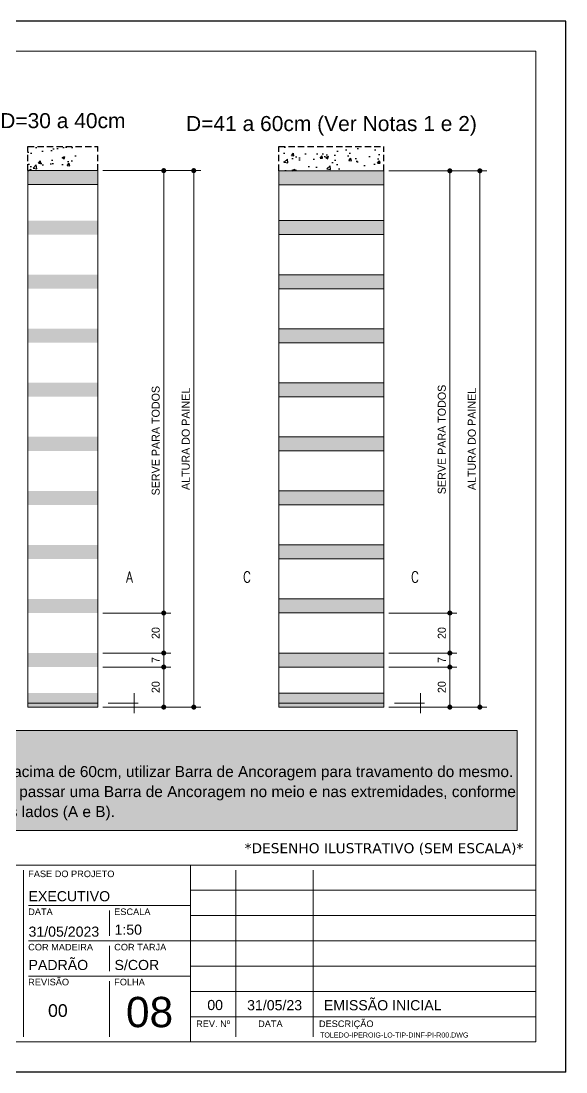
# Model space of a CAD drawing. Extents: x -23436 to 4767, y -3862 to 10024.
# Drawn here: x -19736 to -19191, y 6382 to 7432 of the extents above; entities that cross this region are included whole.
import ezdxf
from ezdxf.enums import TextEntityAlignment as Align

# ---------------------------------------------------------------- set-up
doc = ezdxf.new("R2010")
doc.units = 0
doc.header["$PDMODE"] = 2
doc.header["$PDSIZE"] = 10
doc.linetypes.add('CABLIN', pattern=[0.35, 0.25, -0.1])
doc.linetypes.add('HIDDEN', pattern=[9.525, 6.35, -3.175])
doc.layers.get('0').update_dxf_attribs({"lineweight": 13})
doc.layers.get('Defpoints').update_dxf_attribs({"lineweight": 13})
for name, color, linetype, lineweight in [('Carimbo', 7, 'Continuous', 13), ('Demarcação 2', 254, 'Continuous', 9), ('FOLHA MB', 7, 'Continuous', 13), ('N° FOLHA', 5, 'Continuous', 13)]:
    doc.layers.add(name, color=color, linetype=linetype, lineweight=lineweight)
for name, color, linetype in [('Concreto', 250, 'HIDDEN'), ('Hachura', 252, 'CABLIN'), ('MB Logo', 254, 'Continuous')]:
    doc.layers.add(name, color=color, linetype=linetype)
doc.layers.add('Laje_Perimetro', color=7, linetype='Continuous', plot=False)
doc.styles.add('ARIAL', font='arial.ttf', dxfattribs={"oblique": 15, "height": 25})
doc.styles.add('MB_C01', font='arial.ttf', dxfattribs={"height": 1.3})
doc.styles.add('MB_C02', font='arial.ttf', dxfattribs={"height": 2})
doc.styles.add('MB_C03', font='arial.ttf', dxfattribs={"height": 2.5})
doc.styles.add('MB_C04', font='arial.ttf', dxfattribs={"height": 6})
doc.styles.add('R80', font='romans.shx', dxfattribs={"width": 0.8, "height": 11})
doc.styles.add('stylellllll', font='verdana.ttf', dxfattribs={"height": 2})
doc.dimstyles.new('2x', dxfattribs={"dimtxt": 8, "dimasz": 5, "dimexe": 7, "dimexo": 5, "dimgap": 4, "dimtad": 1, "dimdec": 1, "dimlfac": 0.5, "dimdsep": 46, "dimtxsty": 'Standard', "dimblk": 'DOT', "dimcen": 0.09, "dimclrd": 150, "dimclre": 150, "dimclrt": 2, "dimadec": 0, "dimazin": 2, "dimtfac": 1, "dimtdec": 1, "dimtmove": 0, "dimatfit": 3, "dimldrblk": 'DOT', "dimfxl": 0, "dimtolj": 1, "dimtzin": 0, "dimlwd": 9, "dimlwe": 9, "dimarcsym": 0})
pattern_1 = [(50, (-22006.91, 8526.603), (28.6904, -2.51009), [3, -33]), (355, (-22006.91, 8526.603), (-5.55005, 30.0877), [2.4, -26.4]), (100.4514, (-22004.52, 8526.394), (23.14038, 27.57758), [2.5496, -28.04568]), (46.1842, (-22006.91, 8534.603), (42.68964, -6.62076), [4.5, -49.5]), (96.6356, (-22003.353, 8534.05), (37.3865, 38.9647), [3.8244, -42.0685]), (351.1842, (-22006.91, 8534.603), (37.3865, 38.96474), [3.6, -39.6]), (21, (-22002.91, 8532.603), (23.87628, -16.10476), [3, -33]), (326, (-22002.91, 8532.603), (9.7326, 29.006), [2.4, -26.4]), (71.4514, (-22000.92, 8531.26), (33.6089, 12.90122), [2.5496, -28.04568]), (37.5, (-22006.91, 8526.603), (0.486394, 13.315754), [0, -26.08, 0, -26.8, 0, -26.5]), (7.5, (-22006.91, 8526.603), (10.52278, 15.77647), [0, -15.28, 0, -25.48, 0, -10.1]), (327.5, (-22015.83, 8526.603), (21.352897, -0.902195), [0, -10, 0, -31.2, 0, -41.4]), (317.5, (-22019.83, 8526.603), (23.32745, 4.0042), [0, -13, 0, -20.72, 0, -29.4])]

# ---------------------------------------------------------------- blocks, each defined once
blk = doc.blocks.new('A$C169d8357')
at = {"layer": 'FOLHA MB', "color": 1}
for p, q in [((1109.8, 356.7), (70, 356.7)), ((943.1, 351.7), (943.1, 185)), ((1109.8, 356.7), (1109.8, 179.9)), ((1455, 356.7), (1109.8, 356.7)), ((1155.3, 185), (1155.3, 351.7)), ((1232.6, 351.7), (1232.6, 185)), ((1455, 331.5), (1109.8, 331.5)), ((1109.8, 316.3), (948.2, 316.3)), ((1029, 311.3), (1029, 286)), ((1455, 306.2), (1109.8, 306.2)), ((1109.8, 281), (948.2, 281)), ((1029, 275.9), (1029, 250.7)), ((1455, 281), (1109.8, 281)), ((1455, 255.7), (1109.8, 255.7)), ((1109.8, 245.6), (948.2, 245.6)), ((1029, 240.6), (1029, 185)), ((1455, 230.4), (1109.8, 230.4)), ((1455, 205.2), (1109.8, 205.2))]:
    blk.add_line(p, q, dxfattribs=at)
for points in [[(0, 1199.9), (0, 149.9), (1485, 149.9), (1485, 1199.9)], [(70, 1169.9), (70, 179.9), (1455, 179.9), (1455, 1169.9)]]:
    blk.add_lwpolyline(points, close=True, dxfattribs=at)
at = {"layer": 'FOLHA MB', "color": 6, "style": 'MB_C01'}
for s, height, p in [('FASE DO PROJETO', 6.566, (947.8, 344.6)), ('DATA', 6.57, (947.8, 306.7)), ('ESCALA', 6.57, (1033.7, 306.7)), ('COR MADEIRA', 6.566, (947.8, 271.4)), ('COR TARJA', 6.57, (1033.7, 271.4)), ('REVISÃO', 6.57, (947.8, 236.5)), ('FOLHA', 6.57, (1033.7, 236.5))]:
    blk.add_text(s, height=height, dxfattribs=at).set_placement(p)
at = {"layer": 'FOLHA MB', "color": 5}
for s, height, style, p in [('EXECUTIVO', 10.1, 'MB_C02', (948.1, 320.5)), ('31/05/2023', 10.1, 'MB_C02', (948.1, 285.1)), ('1:50', 10.1, 'MB_C02', (1034, 287.1)), ('PADRÃO', 10.1, 'MB_C02', (948.1, 251.8)), ('S/COR', 10.1, 'MB_C02', (1034, 251.8)), ('00', 10.1, 'MB_C02', (1126.7, 211.8)), ('31/05/23', 10.1, 'MB_C02', (1166.5, 211.6)), ('EMISSÃO INICIAL', 10.102, 'MB_C02', (1243.1, 211.6)), ('00', 12.63, 'MB_C03', (967.6, 205))]:
    blk.add_text(s, height=height, dxfattribs=dict(at, style=style)).set_placement(p)
at = {"layer": 'FOLHA MB', "color": 6, "style": 'MB_C01'}
for s, p in [('REV. Nº', (1132.5, 198.1)), ('DATA', (1189.7, 198.1)), ('DESCRIÇÃO', (1265.5, 198.1))]:
    blk.add_text(s, height=6.57, dxfattribs=at).set_placement(p, align=Align.MIDDLE_CENTER)
at = {"layer": 'FOLHA MB', "insert": (1239.4, 189.4), "char_height": 5.051, "width": 210.818, "attachment_point": 1, "style": 'MB_C04'}
blk.add_mtext('TOLEDO-IPEROIG-LO-TIP-DINF-PI-R00.DWG', dxfattribs=at)
blk = doc.blocks.new('_Dot')
at = {"color": 0, "linetype": 'ByBlock', "lineweight": -2}
blk.add_line((-0.5, 0), (-1, 0), dxfattribs=at)
at = {"color": 0, "linetype": 'ByBlock', "const_width": 0.5}
blk.add_lwpolyline([(-0.25, 0, 1), (0.25, 0, 1)], format="xyb", close=True, dxfattribs=at)
blk = doc.blocks.new('*D103')
at = {"color": 150, "lineweight": 9, "transparency": 16777216}
for p, q in [((-19654, 7282.8), (-19586.2, 7282.8)), ((-19593.2, 7277.8), (-19593.2, 6845.8)), ((-19654, 6840.8), (-19586.2, 6840.8))]:
    blk.add_line(p, q, dxfattribs=at)
at = {"layer": 'Defpoints', "color": 0, "transparency": 16777216}
for p in [(-19659, 7282.8), (-19659, 6840.8), (-19593.2, 6840.8)]:
    blk.add_point(p, dxfattribs=at)
at = {"color": 150, "lineweight": 9, "transparency": 16777216, "xscale": 5, "yscale": 5, "zscale": 5}
for p, rotation in [((-19593.2, 7282.8), 90), ((-19593.2, 6840.8), 270)]:
    blk.add_blockref('_Dot', p, dxfattribs=dict(at, rotation=rotation))
at = {"color": 2, "transparency": 16777216, "insert": (-19601.2, 7013), "char_height": 8, "attachment_point": 5, "rotation": 90}
blk.add_mtext('\\A1;SERVE PARA TODOS', dxfattribs=at)
blk = doc.blocks.new('*D104')
at = {"color": 150, "lineweight": 9, "transparency": 16777216}
for p, q in [((-19654, 7282.8), (-19556.2, 7282.8)), ((-19563.2, 7277.8), (-19563.2, 6751.8)), ((-19654, 6746.8), (-19556.2, 6746.8))]:
    blk.add_line(p, q, dxfattribs=at)
at = {"layer": 'Defpoints', "color": 0, "transparency": 16777216}
for p in [(-19659, 7282.8), (-19659, 6746.8), (-19563.2, 6746.8)]:
    blk.add_point(p, dxfattribs=at)
at = {"color": 150, "lineweight": 9, "transparency": 16777216, "xscale": 5, "yscale": 5, "zscale": 5}
for p, rotation in [((-19563.2, 7282.8), 90), ((-19563.2, 6746.8), 270)]:
    blk.add_blockref('_Dot', p, dxfattribs=dict(at, rotation=rotation))
at = {"color": 2, "transparency": 16777216, "insert": (-19571.2, 7014.8), "char_height": 8, "attachment_point": 5, "rotation": 90}
blk.add_mtext('\\A1;ALTURA DO PAINEL', dxfattribs=at)
blk = doc.blocks.new('*D105')
at = {"color": 150, "lineweight": 9, "transparency": 16777216}
for p, q in [((-19368.2, 6786.8), (-19300.4, 6786.8)), ((-19307.4, 6781.8), (-19307.4, 6751.8)), ((-19368.2, 6746.8), (-19300.4, 6746.8))]:
    blk.add_line(p, q, dxfattribs=at)
at = {"layer": 'Defpoints', "color": 0, "transparency": 16777216}
for p in [(-19373.2, 6786.8), (-19373.2, 6746.8), (-19307.4, 6746.8)]:
    blk.add_point(p, dxfattribs=at)
at = {"color": 150, "lineweight": 9, "transparency": 16777216, "xscale": 5, "yscale": 5, "zscale": 5}
for p, rotation in [((-19307.4, 6786.8), 90), ((-19307.4, 6746.8), 270)]:
    blk.add_blockref('_Dot', p, dxfattribs=dict(at, rotation=rotation))
at = {"color": 2, "transparency": 16777216, "insert": (-19315.4, 6766.8), "char_height": 8, "attachment_point": 5, "rotation": 90}
blk.add_mtext('\\A1;20', dxfattribs=at)
blk = doc.blocks.new('*D106')
at = {"color": 150, "lineweight": 9, "transparency": 16777216}
for p, q in [((-19307.4, 6805.8), (-19307.4, 6810.8)), ((-19368.2, 6800.8), (-19300.4, 6800.8)), ((-19307.4, 6800.8), (-19307.4, 6786.8)), ((-19368.2, 6786.8), (-19300.4, 6786.8)), ((-19307.4, 6781.8), (-19307.4, 6776.8))]:
    blk.add_line(p, q, dxfattribs=at)
at = {"layer": 'Defpoints', "color": 0, "transparency": 16777216}
for p in [(-19373.2, 6800.8), (-19373.2, 6786.8), (-19307.4, 6786.8)]:
    blk.add_point(p, dxfattribs=at)
at = {"color": 150, "lineweight": 9, "transparency": 16777216, "xscale": 5, "yscale": 5, "zscale": 5}
for p, rotation in [((-19307.4, 6800.8), 270), ((-19307.4, 6786.8), 90)]:
    blk.add_blockref('_Dot', p, dxfattribs=dict(at, rotation=rotation))
at = {"color": 2, "transparency": 16777216, "insert": (-19315.4, 6793.8), "char_height": 8, "attachment_point": 5, "rotation": 90}
blk.add_mtext('\\A1;7', dxfattribs=at)
blk = doc.blocks.new('*D107')
at = {"color": 150, "lineweight": 9, "transparency": 16777216}
for p, q in [((-19368.2, 6840.8), (-19300.4, 6840.8)), ((-19307.4, 6835.8), (-19307.4, 6805.8)), ((-19368.2, 6800.8), (-19300.4, 6800.8))]:
    blk.add_line(p, q, dxfattribs=at)
at = {"layer": 'Defpoints', "color": 0, "transparency": 16777216}
for p in [(-19373.2, 6840.8), (-19373.2, 6800.8), (-19307.4, 6800.8)]:
    blk.add_point(p, dxfattribs=at)
at = {"color": 150, "lineweight": 9, "transparency": 16777216, "xscale": 5, "yscale": 5, "zscale": 5}
for p, rotation in [((-19307.4, 6840.8), 90), ((-19307.4, 6800.8), 270)]:
    blk.add_blockref('_Dot', p, dxfattribs=dict(at, rotation=rotation))
at = {"color": 2, "transparency": 16777216, "insert": (-19315.4, 6820.8), "char_height": 8, "attachment_point": 5, "rotation": 90}
blk.add_mtext('\\A1;20', dxfattribs=at)
blk = doc.blocks.new('*D108')
at = {"color": 150, "lineweight": 9, "transparency": 16777216}
for p, q in [((-19368.2, 7282.6), (-19270.4, 7282.6)), ((-19277.4, 6751.8), (-19277.4, 7277.6)), ((-19368.2, 6746.8), (-19270.4, 6746.8))]:
    blk.add_line(p, q, dxfattribs=at)
at = {"layer": 'Defpoints', "color": 0, "transparency": 16777216}
for p in [(-19373.2, 7282.6), (-19277.4, 7282.6), (-19373.2, 6746.8)]:
    blk.add_point(p, dxfattribs=at)
at = {"color": 150, "lineweight": 9, "transparency": 16777216, "xscale": 5, "yscale": 5, "zscale": 5}
for p, rotation in [((-19277.4, 7282.6), 90), ((-19277.4, 6746.8), 270)]:
    blk.add_blockref('_Dot', p, dxfattribs=dict(at, rotation=rotation))
at = {"color": 2, "transparency": 16777216, "insert": (-19285.4, 7014.7), "char_height": 8, "attachment_point": 5, "rotation": 90}
blk.add_mtext('\\A1;ALTURA DO PAINEL', dxfattribs=at)
blk = doc.blocks.new('*D109')
at = {"color": 150, "lineweight": 9, "transparency": 16777216}
for p, q in [((-19368.2, 7282.6), (-19300.4, 7282.6)), ((-19307.4, 7277.6), (-19307.4, 6845.8)), ((-19368.2, 6840.8), (-19300.4, 6840.8))]:
    blk.add_line(p, q, dxfattribs=at)
at = {"layer": 'Defpoints', "color": 0, "transparency": 16777216}
for p in [(-19373.2, 7282.6), (-19373.2, 6840.8), (-19307.4, 6840.8)]:
    blk.add_point(p, dxfattribs=at)
at = {"color": 150, "lineweight": 9, "transparency": 16777216, "xscale": 5, "yscale": 5, "zscale": 5}
for p, rotation in [((-19307.4, 7282.6), 90), ((-19307.4, 6840.8), 270)]:
    blk.add_blockref('_Dot', p, dxfattribs=dict(at, rotation=rotation))
at = {"color": 2, "transparency": 16777216, "insert": (-19315.4, 7014.2), "char_height": 8, "attachment_point": 5, "rotation": 90}
blk.add_mtext('\\A1;SERVE PARA TODOS', dxfattribs=at)
blk = doc.blocks.new('*D111')
at = {"color": 150, "lineweight": 9, "transparency": 16777216}
for p, q in [((-19654, 6786.8), (-19586.2, 6786.8)), ((-19593.2, 6781.8), (-19593.2, 6751.8)), ((-19654, 6746.8), (-19586.2, 6746.8))]:
    blk.add_line(p, q, dxfattribs=at)
at = {"layer": 'Defpoints', "color": 0, "transparency": 16777216}
for p in [(-19659, 6786.8), (-19659, 6746.8), (-19593.2, 6746.8)]:
    blk.add_point(p, dxfattribs=at)
at = {"color": 150, "lineweight": 9, "transparency": 16777216, "xscale": 5, "yscale": 5, "zscale": 5}
for p, rotation in [((-19593.2, 6786.8), 90), ((-19593.2, 6746.8), 270)]:
    blk.add_blockref('_Dot', p, dxfattribs=dict(at, rotation=rotation))
at = {"color": 2, "transparency": 16777216, "insert": (-19601.2, 6766.8), "char_height": 8, "attachment_point": 5, "rotation": 90}
blk.add_mtext('\\A1;20', dxfattribs=at)
blk = doc.blocks.new('*D112')
at = {"color": 150, "lineweight": 9, "transparency": 16777216}
for p, q in [((-19593.2, 6805.8), (-19593.2, 6810.8)), ((-19654, 6800.8), (-19586.2, 6800.8)), ((-19593.2, 6800.8), (-19593.2, 6786.8)), ((-19654, 6786.8), (-19586.2, 6786.8)), ((-19593.2, 6781.8), (-19593.2, 6776.8))]:
    blk.add_line(p, q, dxfattribs=at)
at = {"layer": 'Defpoints', "color": 0, "transparency": 16777216}
for p in [(-19659, 6800.8), (-19659, 6786.8), (-19593.2, 6786.8)]:
    blk.add_point(p, dxfattribs=at)
at = {"color": 150, "lineweight": 9, "transparency": 16777216, "xscale": 5, "yscale": 5, "zscale": 5}
for p, rotation in [((-19593.2, 6800.8), 270), ((-19593.2, 6786.8), 90)]:
    blk.add_blockref('_Dot', p, dxfattribs=dict(at, rotation=rotation))
at = {"color": 2, "transparency": 16777216, "insert": (-19601.2, 6793.8), "char_height": 8, "attachment_point": 5, "rotation": 90}
blk.add_mtext('\\A1;7', dxfattribs=at)
blk = doc.blocks.new('*D113')
at = {"color": 150, "lineweight": 9, "transparency": 16777216}
for p, q in [((-19654, 6840.8), (-19586.2, 6840.8)), ((-19593.2, 6835.8), (-19593.2, 6805.8)), ((-19654, 6800.8), (-19586.2, 6800.8))]:
    blk.add_line(p, q, dxfattribs=at)
at = {"layer": 'Defpoints', "color": 0, "transparency": 16777216}
for p in [(-19659, 6840.8), (-19659, 6800.8), (-19593.2, 6800.8)]:
    blk.add_point(p, dxfattribs=at)
at = {"color": 150, "lineweight": 9, "transparency": 16777216, "xscale": 5, "yscale": 5, "zscale": 5}
for p, rotation in [((-19593.2, 6840.8), 90), ((-19593.2, 6800.8), 270)]:
    blk.add_blockref('_Dot', p, dxfattribs=dict(at, rotation=rotation))
at = {"color": 2, "transparency": 16777216, "insert": (-19601.2, 6820.8), "char_height": 8, "attachment_point": 5, "rotation": 90}
blk.add_mtext('\\A1;20', dxfattribs=at)

msp = doc.modelspace()

# ---------------------------------------------------------------- hatches: boundary and pattern name
h = msp.add_hatch(color=256)
h.paths.add_polyline_path([(-19701.005, 7268.836), (-19701.005, 7282.836), (-19729.005, 7282.836), (-19729.005, 7268.836)])
h.paths.add_polyline_path([(-19687.005, 7268.836), (-19687.005, 7282.836), (-19701.005, 7282.836), (-19701.005, 7268.836)])
h.paths.add_polyline_path([(-19687.005, 7268.836), (-19659.005, 7268.836), (-19659.005, 7282.836), (-19687.005, 7282.836)])
h = msp.add_hatch(color=256)
h.paths.add_polyline_path([(-19450.178, 7268.595), (-19450.178, 7282.595), (-19478.178, 7282.595), (-19478.178, 7268.595)])
h.paths.add_polyline_path([(-19436.178, 7268.595), (-19436.178, 7282.595), (-19450.178, 7282.595), (-19450.178, 7268.595)])
h.paths.add_polyline_path([(-19436.178, 7268.595), (-19373.178, 7268.595), (-19373.178, 7282.595), (-19436.178, 7282.595)])
for points in [[(-19478.178, 7232.836), (-19478.178, 7218.836), (-19373.178, 7218.836), (-19373.178, 7232.836)], [(-19478.178, 7178.836), (-19478.178, 7164.836), (-19373.178, 7164.836), (-19373.178, 7178.836)], [(-19478.178, 7124.836), (-19478.178, 7110.836), (-19373.178, 7110.836), (-19373.178, 7124.836)], [(-19478.178, 7070.836), (-19478.178, 7056.836), (-19373.178, 7056.836), (-19373.178, 7070.836)], [(-19478.178, 7016.836), (-19478.178, 7002.836), (-19373.178, 7002.836), (-19373.178, 7016.836)], [(-19478.178, 6962.836), (-19478.178, 6948.836), (-19373.178, 6948.836), (-19373.178, 6962.836)], [(-19478.178, 6908.836), (-19478.178, 6894.836), (-19373.178, 6894.836), (-19373.178, 6908.836)], [(-19478.178, 6854.836), (-19478.178, 6840.836), (-19373.178, 6840.836), (-19373.178, 6854.836)], [(-19478.178, 6800.836), (-19478.178, 6786.836), (-19373.178, 6786.836), (-19373.178, 6800.836)], [(-19478.178, 6760.836), (-19478.178, 6746.836), (-19373.178, 6746.836), (-19373.178, 6760.836)]]:
    msp.add_hatch(color=256).paths.add_polyline_path(points)
at = {"layer": 'Carimbo'}
for points in [[(-19729.005, 7232.837), (-19729.005, 7218.837), (-19659.005, 7218.837), (-19659.005, 7232.837)], [(-19729.005, 7178.837), (-19729.005, 7164.837), (-19659.005, 7164.837), (-19659.005, 7178.837)], [(-19729.005, 7124.837), (-19729.005, 7110.837), (-19659.005, 7110.837), (-19659.005, 7124.837)], [(-19729.005, 7070.837), (-19729.005, 7056.837), (-19659.005, 7056.837), (-19659.005, 7070.837)], [(-19729.005, 7016.837), (-19729.005, 7002.837), (-19659.005, 7002.837), (-19659.005, 7016.837)], [(-19729.005, 6962.837), (-19729.005, 6948.837), (-19659.005, 6948.837), (-19659.005, 6962.837)], [(-19729.005, 6908.837), (-19729.005, 6894.837), (-19659.005, 6894.837), (-19659.005, 6908.837)], [(-19729.005, 6854.837), (-19729.005, 6840.837), (-19659.005, 6840.837), (-19659.005, 6854.837)], [(-19729.005, 6800.837), (-19729.005, 6786.837), (-19659.005, 6786.837), (-19659.005, 6800.837)], [(-19729.005, 6760.837), (-19729.005, 6746.837), (-19659.005, 6746.837), (-19659.005, 6760.837)]]:
    msp.add_hatch(color=256, dxfattribs=at).paths.add_polyline_path(points)
at = {"layer": 'Demarcação 2'}
h = msp.add_hatch(color=8, dxfattribs=at)
h.set_gradient(color1=(112, 112, 112), one_color=1, tint=1, name='SPHERICAL')
h.paths.add_polyline_path([(-20147.992, 6723.303), (-19240.018, 6723.303), (-19240.018, 6623.393), (-20147.992, 6623.393)])
at = {"layer": 'Hachura'}
h = msp.add_hatch(dxfattribs=at)
h.set_pattern_fill('AR-CONC', color=256, scale=4, style=0)
h.set_pattern_definition(pattern_1)
h.paths.add_polyline_path([(-19729.005, 7282.836), (-19679.005, 7282.836), (-19679.005, 7306.836), (-19729.005, 7306.836)])
h = msp.add_hatch(dxfattribs=at)
h.set_pattern_fill('AR-CONC', color=256, scale=4, style=0)
h.set_pattern_definition(pattern_1)
h.paths.add_polyline_path([(-19478.178, 7306.595), (-19478.178, 7282.595), (-19373.178, 7282.595), (-19373.178, 7306.595)])

# ---------------------------------------------------------------- linework, layer by layer
for p, q in [((-19729.005, 7282.836), (-19729.005, 6746.837)), ((-19729.005, 7282.836), (-19659.005, 7282.836)), ((-19659.005, 7282.836), (-19659.005, 6746.837)), ((-19478.178, 7282.595), (-19478.178, 6746.836)), ((-19478.178, 7282.595), (-19373.178, 7282.595)), ((-19373.178, 7282.595), (-19373.178, 6746.836)), ((-19729.005, 7268.836), (-19659.005, 7268.836)), ((-19478.178, 7268.595), (-19373.178, 7268.595)), ((-19622.622, 6760.836), (-19622.622, 6740.836)), ((-19336.794, 6760.836), (-19336.794, 6740.836)), ((-19659.005, 6746.837), (-19729.005, 6746.837)), ((-19648.622, 6750.836), (-19618.622, 6750.836)), ((-19362.794, 6750.836), (-19332.794, 6750.836))]:
    msp.add_line(p, q)
for points in [[(-19373.178, 7232.836), (-19478.178, 7232.836)], [(-19478.178, 7218.836), (-19373.178, 7218.836)], [(-19373.178, 7178.836), (-19478.178, 7178.836)], [(-19478.178, 7164.836), (-19373.178, 7164.836)], [(-19373.178, 7124.836), (-19478.178, 7124.836)], [(-19478.178, 7110.836), (-19373.178, 7110.836)], [(-19373.178, 7070.836), (-19478.178, 7070.836)], [(-19478.178, 7056.836), (-19373.178, 7056.836)], [(-19373.178, 7016.836), (-19478.178, 7016.836)], [(-19478.178, 7002.836), (-19373.178, 7002.836)], [(-19373.178, 6962.836), (-19478.178, 6962.836)], [(-19478.178, 6948.836), (-19373.178, 6948.836)], [(-19373.178, 6908.836), (-19478.178, 6908.836)], [(-19478.178, 6894.836), (-19373.178, 6894.836)], [(-19373.178, 6854.836), (-19478.178, 6854.836)], [(-19478.178, 6840.836), (-19373.178, 6840.836)], [(-19373.178, 6800.836), (-19478.178, 6800.836)], [(-19478.178, 6786.836), (-19373.178, 6786.836)], [(-19373.178, 6760.836), (-19478.178, 6760.836)], [(-19729.005, 6750.836), (-19659.005, 6750.836)], [(-19478.178, 6750.836), (-19373.178, 6750.836)], [(-19478.178, 6746.836), (-19373.178, 6746.836)]]:
    msp.add_lwpolyline(points)
msp.add_lwpolyline([(-20147.992, 6723.303), (-19240.018, 6723.303), (-19240.018, 6623.393), (-20147.992, 6623.393)], close=True)
at = {"layer": 'Concreto'}
for p, q in [((-19729.005, 7306.836), (-19659.005, 7306.836)), ((-19729.005, 7282.836), (-19729.005, 7306.836)), ((-19659.005, 7282.836), (-19659.005, 7306.836)), ((-19478.178, 7306.836), (-19373.178, 7306.836)), ((-19478.178, 7282.595), (-19478.178, 7306.836)), ((-19373.178, 7282.595), (-19373.178, 7306.836))]:
    msp.add_line(p, q, dxfattribs=at)
at = {"layer": 'Laje_Perimetro'}
msp.add_lwpolyline([(-19191.377, 7432.259), (-20676.397, 7432.259), (-20676.397, 6382.259), (-19191.377, 6382.259)], close=True, dxfattribs=at)

# ---------------------------------------------------------------- block references
at = {"layer": 'MB Logo'}
msp.add_blockref('A$C169d8357', (-20676.397, 6232.321), dxfattribs=at)

# ---------------------------------------------------------------- texts
at = {"layer": 'Carimbo', "style": 'ARIAL'}
for s, p in [('D=30 a 40cm', (-19694.005, 7325.223)), ('D=41 a 60cm (Ver Notas 1 e 2)', (-19425.678, 7322.337))]:
    msp.add_text(s, height=15, dxfattribs=at).set_placement(p, align=Align.CENTER)
at = {"layer": 'Carimbo', "color": 120, "style": 'R80', "width": 0.8}
for s, p in [('A', (-19630.761, 6871.278)), ('C', (-19513.964, 6871.278)), ('C', (-19346.191, 6871.278))]:
    msp.add_text(s, height=11, dxfattribs=at).set_placement(p)
at = {"layer": 'Carimbo', "color": 126, "style": 'ARIAL'}
for s, p in [('1- Para pilares com P.D acima de 3,00m e fundos (C - D) acima de 60cm, utilizar Barra de Ancoragem para travamento do mesmo.', (-20138.159, 6676.903)), ('2- Quando fundo do pilar for maior que 70cm é obrigatório passar uma Barra de Ancoragem no meio e nas extremidades, conforme', (-20138.159, 6656.903)), ('    indicado. Também deslocar a furação (C e D) 10cm dos lados (A e B).', (-20138.159, 6636.903))]:
    msp.add_text(s, height=11, dxfattribs=at).set_placement(p)
at = {"layer": 'Carimbo', "style": 'stylellllll'}
msp.add_text('*DESENHO ILUSTRATIVO (SEM ESCALA)*', height=10, dxfattribs=at).set_placement((-19234.005, 6600.861), align=Align.RIGHT)
at = {"layer": 'N° FOLHA', "color": 5, "style": 'MB_C04'}
msp.add_text('08', height=30.3061, dxfattribs=at).set_placement((-19630.93, 6427.003))

# ---------------------------------------------------------------- dimensions: what is measured, and where the dimension line sits
for base, p1, p2, picture, middle in [((-19593.218, 6840.837), (-19659.005, 7282.836), (-19659.005, 6840.837), '*D103', (-19593.218, 7013.017)), ((-19307.391, 6840.836), (-19373.178, 7282.595), (-19373.178, 6840.836), '*D109', (-19307.391, 7014.244))]:
    dim = msp.add_linear_dim(base=base, p1=p1, p2=p2, angle=90, text='SERVE PARA TODOS', dimstyle='2x')
    dim.commit()
    dim.dimension.update_dxf_attribs({"geometry": picture, "text_midpoint": middle, "dimtype": 160})
for base, p1, p2, picture, middle in [((-19563.218, 6746.836), (-19659.005, 7282.836), (-19659.005, 6746.836), '*D104', (-19571.218, 7014.836)), ((-19277.391, 7282.595), (-19373.178, 6746.836), (-19373.178, 7282.595), '*D108', (-19285.391, 7014.715))]:
    dim = msp.add_linear_dim(base=base, p1=p1, p2=p2, angle=90, text='ALTURA DO PAINEL', dimstyle='2x')
    dim.commit()
    dim.dimension.update_dxf_attribs({"geometry": picture, "text_midpoint": middle})
for base, p1, p2, picture, middle in [((-19593.218, 6800.837), (-19659.005, 6840.837), (-19659.005, 6800.837), '*D113', (-19601.218, 6820.837)), ((-19307.391, 6800.836), (-19373.178, 6840.836), (-19373.178, 6800.836), '*D107', (-19315.391, 6820.836)), ((-19307.391, 6786.836), (-19373.178, 6800.836), (-19373.178, 6786.836), '*D106', (-19315.391, 6793.836)), ((-19593.218, 6746.837), (-19659.005, 6786.837), (-19659.005, 6746.837), '*D111', (-19601.218, 6766.837)), ((-19307.391, 6746.836), (-19373.178, 6786.836), (-19373.178, 6746.836), '*D105', (-19315.391, 6766.836))]:
    dim = msp.add_linear_dim(base=base, p1=p1, p2=p2, angle=90, dimstyle='2x')
    dim.commit()
    dim.dimension.update_dxf_attribs({"geometry": picture, "text_midpoint": middle})
dim = msp.add_linear_dim(base=(-19593.218, 6786.837), p1=(-19659.005, 6800.837), p2=(-19659.005, 6786.837), angle=90, dimstyle='2x')
dim.commit()
dim.dimension.update_dxf_attribs({"geometry": '*D112', "text_midpoint": (-19593.218, 6793.837), "dimtype": 160})

doc.saveas('drawing.dxf')
